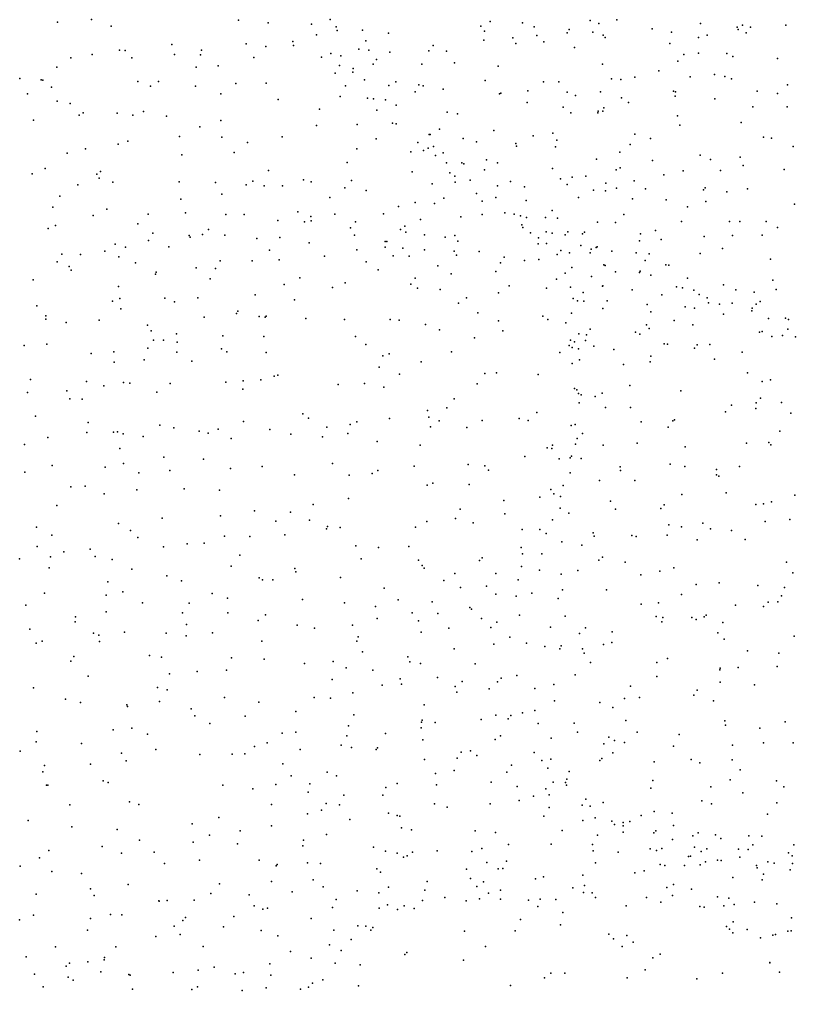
# Model space of a CAD drawing. Header units: metres. Extents: x -24.3 to 24.3, y -27.7 to 27.7.
# Drawn here: x 7.737 to 10.5, y -3.447 to 0.01 of the extents above; entities that cross this region are included whole.
import ezdxf

# ---------------------------------------------------------------- set-up
doc = ezdxf.new("R2010")
doc.units = ezdxf.units.M

msp = doc.modelspace()

# ---------------------------------------------------------------- linework, layer by layer
for p in [(7.8731, 0.0009, 22.6561), (7.994, 0.0104, 18.0325), (8.517, 0.008, 22.2075), (8.8431, 0.0096, 21.9696), (9.4131, 0.0027, 13.4886), (9.7681, 0.0071, -1.7064), (9.8632, 0.0094, 18.6298), (8.0644, -0.0134, -9.4105), (8.6229, -0.0019, 0.0938), (8.7763, -0.0062, 22.7555), (8.8643, -0.0157, 22.4755), (8.8685, -0.029, 23.2093), (8.9579, -0.0281, 18.1287), (9.3799, -0.0138, 23.8311), (9.3926, -0.0317, 13.7706), (9.5283, -0.0019, 14.3859), (9.5694, -0.0156, 23.9094), (9.6944, -0.0256, 12.7608), (9.7989, -0.0044, 0.4767), (9.9893, -0.0234, 12.1248), (10.1618, -0.0036, 19.1424), (10.2914, -0.0168, 18.7348), (10.2948, -0.0254, 19.3419), (10.3104, -0.0099, 19.2196), (10.3392, -0.0176, 18.89), (10.4653, -0.0096, 19.4775), (8.7099, -0.0682, -3.677), (8.7946, -0.0442, 22.8752), (8.97, -0.0656, 22.3489), (9.0509, -0.0387, 18.2231), (9.3898, -0.064, 18.6235), (9.4929, -0.0552, 13.2898), (9.5788, -0.0466, 13.0438), (9.6036, -0.0691, -2.1285), (9.6873, -0.0377, 23.9532), (9.7783, -0.0351, 18.7398), (9.8147, -0.0457, 12.535), (9.8222, -0.0539, 23.9697), (10.0578, -0.0346, 18.7139), (10.1546, -0.0542, 18.9433), (10.1853, -0.0458, 18.8106), (10.3232, -0.0375, 23.9831), (8.0934, -0.0995, 18.5533), (8.1135, -0.1007, 18.0777), (8.2792, -0.0789, 22.4215), (8.3854, -0.0992, 0.0174), (8.5439, -0.0767, 17.9864), (8.6148, -0.0865, 21.986), (8.7124, -0.0819, 18.0188), (8.9456, -0.0959, 23.3114), (8.9805, -0.0989, 21.9994), (9.195, -0.1009, 23.6648), (9.2095, -0.0829, 18.9876), (9.2575, -0.1031, -20.6984), (9.504, -0.0752, 18.7247), (9.7133, -0.0897, 18.8239), (10.0521, -0.0753, 18.8456), (7.9207, -0.1266, 18.1642), (7.9968, -0.1149, 22.5982), (8.1371, -0.1262, 22.5186), (8.2894, -0.1147, -4.1362), (8.3813, -0.1154, 22.3069), (8.5711, -0.125, 18.8049), (8.8124, -0.1234, 21.8816), (8.8459, -0.1105, 22.984), (8.8814, -0.1187, 18.1028), (9.0083, -0.132, 23.4076), (9.0551, -0.1061, 22.11), (10.1019, -0.115, 19.1753), (10.1538, -0.1099, 19.2844), (10.2549, -0.1113, 19.441), (10.2762, -0.1219, 11.6884), (10.4356, -0.1284, 0.7504), (7.8702, -0.16, -21.3942), (8.3658, -0.1593, 18.7142), (8.4451, -0.1547, 18.0232), (8.8769, -0.1535, 22.8538), (8.9248, -0.1641, 22.6068), (8.9968, -0.1484, 18.2286), (9.1691, -0.1485, -3.0142), (9.2862, -0.1436, 23.7426), (9.4406, -0.1558, 14.0115), (9.8119, -0.1488, 18.9176), (10.0125, -0.1724, 19.2027), (10.0803, -0.1386, -20.1228), (7.7387, -0.1998, -10.7936), (7.8152, -0.2045, -9.681), (7.8203, -0.206, -10.4601), (8.8613, -0.1807, 0.127), (8.9242, -0.1769, 23.1216), (8.9652, -0.2052, 18.9688), (9.3949, -0.2065, 18.6737), (9.8443, -0.2006, 14.6856), (9.8777, -0.203, 19.0057), (9.9271, -0.1951, 23.9615), (10.124, -0.1944, 12.1139), (10.2116, -0.1856, 11.911), (10.2479, -0.1924, 23.9737), (10.2719, -0.2015, 0.6232), (7.8519, -0.2312, 22.575), (8.1588, -0.2101, -21.2588), (8.2043, -0.2268, 18.1789), (8.2319, -0.2104, 22.393), (8.3635, -0.2278, 22.2425), (8.508, -0.2183, -21.088), (8.6158, -0.216, 18.0656), (8.8978, -0.2255, 21.8405), (9.0516, -0.2243, 22.4746), (9.0771, -0.2119, 18.3385), (9.1585, -0.223, 22.1281), (9.1744, -0.2263, 18.459), (9.2459, -0.2384, 23.6705), (9.6021, -0.2123, 23.9236), (9.6566, -0.2121, -20.3003), (10.4708, -0.2228, 19.2299), (7.7659, -0.254, 18.3068), (8.4541, -0.2543, 22.1061), (8.6586, -0.2753, 21.8426), (8.8794, -0.2644, 18.2189), (8.9764, -0.2695, 22.777), (8.9974, -0.2725, 23.1054), (9.0402, -0.2764, 22.6242), (9.1453, -0.248, 22.3516), (9.4459, -0.2546, 19.1085), (9.4511, -0.2516, 23.848), (9.5472, -0.2433, 14.3755), (9.6865, -0.249, 13.1445), (9.7168, -0.2608, 18.9235), (9.8056, -0.2474, -1.8942), (9.8802, -0.2686, 12.76), (10.0656, -0.2451, 19.3238), (10.0711, -0.2633, 12.3408), (10.0724, -0.2476, 0.4941), (10.2124, -0.2724, 19.4987), (10.3635, -0.2451, 24.002), (10.4353, -0.2539, 11.5943), (7.8712, -0.2803, -4.1494), (7.9176, -0.2886, 18.3451), (8.8054, -0.309, 21.7881), (9.0778, -0.2947, 23.341), (9.5443, -0.2851, 18.798), (9.6726, -0.3021, 13.3891), (9.8176, -0.3044, 23.9367), (9.9046, -0.2858, 19.1292), (10.3475, -0.3012, 19.5566), (10.4702, -0.3011, 19.5916), (7.9494, -0.3308, 18.6946), (7.9641, -0.3219, 22.4754), (8.0858, -0.3233, 18.3457), (8.1409, -0.3305, 0.0176), (8.179, -0.317, 22.3733), (8.2607, -0.3336, 22.2798), (9.0089, -0.3122, 22.9396), (9.2594, -0.3195, 22.1291), (9.2964, -0.3255, 0.1923), (9.7001, -0.322, 23.9171), (9.7962, -0.3221, 0.3098), (9.7971, -0.3168, 19.0382), (9.8142, -0.3161, 12.98), (10.079, -0.3323, 23.9488), (7.7877, -0.3483, 22.5115), (8.3795, -0.3723, 18.2773), (8.4543, -0.3489, 0.0415), (8.7943, -0.3676, 18.2582), (8.9393, -0.3637, 18.3493), (9.0654, -0.3594, 18.4175), (9.0782, -0.3618, 23.0722), (10.0876, -0.366, 19.4418), (10.3056, -0.3566, 23.9907), (8.3065, -0.4067, -3.7069), (8.4582, -0.4093, 21.9888), (8.6726, -0.4077, 18.2671), (9.1953, -0.3994, 22.5967), (9.1997, -0.3997, 23.488), (9.2322, -0.3804, 22.4601), (9.317, -0.4135, 23.639), (9.4255, -0.3847, 18.7193), (9.5655, -0.4042, 14.0351), (9.6361, -0.3941, 13.782), (9.9275, -0.3976, -19.8892), (9.9838, -0.4134, 19.3469), (10.3853, -0.4094, 0.6032), (10.4137, -0.4124, 19.6012), (8.0885, -0.4338, 22.3346), (8.1227, -0.4229, 18.4509), (8.5489, -0.4284, 18.3066), (9.0074, -0.4153, 0.123), (9.1553, -0.4279, 23.2758), (9.1925, -0.4479, 22.7885), (9.211, -0.4415, 21.9468), (9.3645, -0.4251, 22.2821), (9.5045, -0.431, 23.7795), (9.5063, -0.4411, 18.7883), (9.645, -0.4435, -20.0159), (9.6496, -0.4198, 18.9078), (9.9113, -0.4344, 14.879), (10.4908, -0.4418, 19.2994), (7.9077, -0.4663, 18.55), (7.973, -0.4502, 22.371), (8.3152, -0.4716, 22.0834), (8.5014, -0.4639, 18.8998), (8.9384, -0.4498, 21.7502), (9.1308, -0.4606, 21.8434), (9.175, -0.4566, 23.1226), (9.2185, -0.4746, 23.3713), (9.2452, -0.4642, 18.5607), (9.8737, -0.4626, 19.1918), (10.1603, -0.4731, 19.5672), (10.303, -0.4796, 12.218), (8.9036, -0.4988, -3.1694), (9.2571, -0.5005, -20.2296), (9.3121, -0.5001, 22.6767), (9.3193, -0.5037, 23.5163), (9.3993, -0.4893, 22.4684), (9.4388, -0.5004, 0.1842), (9.7915, -0.4877, 19.2084), (9.8757, -0.5179, 23.8415), (9.9907, -0.4922, 12.8895), (10.1967, -0.4878, 23.9462), (10.3128, -0.5102, 23.9662), (7.7824, -0.5392, 22.3919), (7.8294, -0.5198, -0.0013), (8.0124, -0.5409, -3.712), (8.0265, -0.5314, -21.0263), (8.6233, -0.5279, 0.0574), (9.1353, -0.5322, 18.514), (9.269, -0.5364, 23.2707), (9.2872, -0.5481, 22.9337), (9.3928, -0.5252, 22.5885), (9.634, -0.52, 23.7594), (9.705, -0.5511, 14.6312), (9.7531, -0.5473, 23.7834), (9.8615, -0.5249, 13.2832), (10.0304, -0.5435, 0.3178), (10.0994, -0.529, -1.7782), (10.2325, -0.5273, -19.6033), (10.4585, -0.5244, 19.6143), (7.9451, -0.5783, 22.3129), (8.021, -0.5549, 18.6229), (8.0695, -0.5695, 0.0295), (8.3058, -0.5673, 18.5338), (8.4357, -0.5704, 18.4927), (8.5446, -0.579, 21.8091), (8.5684, -0.5657, -3.4119), (8.6088, -0.582, 18.4311), (8.6742, -0.5823, 19.0282), (8.7479, -0.5603, 21.6945), (8.776, -0.5675, 18.4048), (8.9196, -0.5634, 19.0839), (9.2066, -0.5751, 19.1449), (9.2879, -0.569, 23.1332), (9.3412, -0.5622, -2.6888), (9.4387, -0.5823, 23.5694), (9.4852, -0.5671, 18.7663), (9.5352, -0.5852, 23.6605), (9.6633, -0.5576, 18.9673), (9.6872, -0.5779, 13.9618), (9.8239, -0.5724, 0.2395), (9.9251, -0.5644, -19.5676), (7.881, -0.6188, 18.6923), (8.4581, -0.612, 21.8866), (8.8949, -0.5895, 21.6735), (8.9709, -0.5992, 18.4405), (9.3639, -0.6098, 23.3017), (9.7806, -0.5973, 19.1333), (9.8232, -0.6004, 13.5537), (9.8623, -0.591, 19.26), (9.9661, -0.5933, 19.4687), (10.1717, -0.5963, 15.0667), (10.1777, -0.5896, 19.6178), (10.2545, -0.604, 12.537), (10.3281, -0.593, 19.2944), (8.3122, -0.6292, 22.0236), (8.8422, -0.6231, -20.415), (9.086, -0.6555, 18.4798), (9.1462, -0.6418, 21.8184), (9.2143, -0.6455, 0.1158), (9.2474, -0.6255, 21.9463), (9.3844, -0.6367, 23.1759), (9.4331, -0.6232, 22.8034), (9.5412, -0.634, 22.6584), (9.727, -0.6239, 23.689), (9.9197, -0.6282, 23.7774), (10.0392, -0.6325, 19.5642), (10.1808, -0.6382, 12.7495), (10.4961, -0.6468, 12.1758), (7.8567, -0.6584, 22.3422), (7.9999, -0.6881, 18.7136), (8.0481, -0.6646, 22.241), (8.1953, -0.6833, 22.107), (8.3286, -0.678, 18.5804), (8.4721, -0.6839, -16.7404), (8.5367, -0.6843, 18.5002), (8.728, -0.6744, -16.9624), (8.8593, -0.6833, -17.4652), (9.0328, -0.682, 21.7036), (9.3837, -0.6838, 22.1881), (9.4654, -0.6781, 23.0565), (9.4984, -0.6826, -19.5929), (9.5207, -0.6885, 23.4199), (9.6335, -0.6695, 18.9091), (9.8889, -0.6845, 14.9763), (10.1145, -0.6574, 23.8531), (7.8654, -0.7238, 18.7636), (8.1592, -0.7178, 19.0413), (8.6567, -0.7051, -16.4175), (8.7519, -0.7097, 0.0741), (8.774, -0.6918, 21.6408), (8.7753, -0.7062, 18.4358), (8.9331, -0.7107, 21.6453), (9.1652, -0.7014, -19.8981), (9.3089, -0.6921, 22.061), (9.5255, -0.7212, 18.7471), (9.5415, -0.6947, 22.8793), (9.6099, -0.6943, 22.7494), (9.6523, -0.6972, 23.5284), (9.795, -0.7115, 23.6165), (9.8592, -0.7131, 19.3687), (10.0932, -0.7092, 13.0556), (10.264, -0.7089, 23.8755), (10.3015, -0.7086, -14.7635), (10.395, -0.7086, -19.2142), (7.8394, -0.7339, 19.0659), (8.2122, -0.7505, 18.6894), (8.3415, -0.7595, -20.6471), (8.3892, -0.7552, 0.0829), (8.4107, -0.738, -15.9221), (8.4681, -0.758, 18.5698), (8.9161, -0.7312, -16.2594), (8.9295, -0.7573, -18.148), (9.0938, -0.7372, -16.6568), (9.1087, -0.7262, -17.1177), (9.1124, -0.7475, 21.7742), (9.1795, -0.7564, 21.8805), (9.2867, -0.7588, -17.8194), (9.5287, -0.7303, 23.2405), (9.5558, -0.7491, 22.4285), (9.6123, -0.7456, 23.0941), (9.6335, -0.7511, 22.5212), (9.6796, -0.7566, 0.1748), (9.6886, -0.746, 22.8683), (9.7416, -0.7532, 22.699), (9.7484, -0.7476, 19.1553), (9.9483, -0.7535, -2.0294), (10.0006, -0.7412, 23.6926), (10.2755, -0.7589, 19.6512), (10.3809, -0.7572, 15.2244), (10.4354, -0.73, 19.6044), (8.0782, -0.7895, -16.1147), (8.1969, -0.7771, -17.0458), (8.3451, -0.7651, -3.3519), (8.5821, -0.7702, -17.9612), (8.6647, -0.7662, 21.699), (8.7686, -0.7849, -15.4328), (9.0388, -0.7801, -15.6138), (9.0445, -0.78, 19.1469), (9.2528, -0.7643, -18.1331), (9.2973, -0.7797, 19.1782), (9.584, -0.7891, -2.3869), (9.5844, -0.7678, -19.2527), (9.6133, -0.7875, 18.8385), (9.7357, -0.7943, 23.0572), (9.9443, -0.7774, -15.1078), (10.0217, -0.7727, 19.2728), (10.1741, -0.7625, 23.7895), (7.8879, -0.825, -3.3969), (7.9543, -0.8268, -16.5734), (8.0417, -0.8149, 22.2112), (8.1152, -0.8006, -15.8055), (8.2693, -0.7997, -17.5951), (8.6276, -0.8106, 18.4803), (8.9376, -0.81, 18.4015), (9.0395, -0.8009, -15.3104), (9.1019, -0.8035, -18.4758), (9.179, -0.8103, 18.4552), (9.2851, -0.8147, -18.8837), (9.2926, -0.8295, 22.0767), (9.3732, -0.8155, 22.2009), (9.6516, -0.8263, -17.9712), (9.6646, -0.812, 19.2281), (9.6945, -0.821, 14.3997), (9.7683, -0.8206, 23.2057), (9.7718, -0.808, 23.3669), (9.7901, -0.802, 19.2592), (9.793, -0.7996, 22.9339), (9.8456, -0.8143, 19.4564), (9.9325, -0.8203, 23.5071), (9.9783, -0.8245, 19.65), (10.1603, -0.8226, 19.6842), (10.24, -0.8056, 12.9216), (7.8718, -0.8523, -20.7446), (8.0916, -0.8347, -17.3362), (8.1505, -0.8565, -15.2951), (8.4514, -0.8491, 21.8515), (8.5657, -0.8493, 21.7558), (8.6617, -0.845, -15.0839), (8.8228, -0.833, 21.6157), (8.9714, -0.8528, -15.012), (9.0675, -0.831, -19.6396), (9.1247, -0.8321, -19.2612), (9.4497, -0.8557, -16.2337), (9.4628, -0.8357, -15.3533), (9.5353, -0.8479, 18.694), (9.5856, -0.8449, -17.4305), (9.817, -0.8628, -18.2914), (9.9648, -0.8475, 15.1589), (10.0384, -0.8637, -18.6466), (10.4104, -0.843, 23.8452), (7.9141, -0.8695, 22.2958), (7.9211, -0.8821, 18.8739), (8.2217, -0.8969, -17.9446), (8.2246, -0.8891, 22.0448), (8.366, -0.874, 19.1542), (8.4351, -0.8769, 18.5911), (9.0136, -0.8816, 21.7015), (9.2264, -0.8673, -2.7256), (9.2744, -0.8956, 18.4462), (9.4324, -0.887, 0.0999), (9.6792, -0.8926, 22.4919), (9.7036, -0.8727, 19.1249), (9.8217, -0.8659, -15.4152), (9.8589, -0.8881, 13.8934), (9.944, -0.8912, 23.1841), (9.9467, -0.8855, 23.3551), (10.049, -0.865, 23.547), (7.7867, -0.9162, 19.2089), (8.4163, -0.9127, -18.2866), (8.7357, -0.9096, -18.7521), (8.8964, -0.9278, 18.3817), (9.1308, -0.9327, 0.0348), (9.1463, -0.9108, 18.3995), (9.6492, -0.9148, -17.1101), (9.7737, -0.9046, 22.5727), (9.9847, -0.9003, 22.7827), (10.115, -0.9105, 13.2869), (10.4188, -0.9181, 19.627), (8.0898, -0.9407, 22.169), (8.6791, -0.9338, 21.6959), (8.8516, -0.9443, 19.1444), (9.1544, -0.9465, 21.9022), (9.2346, -0.9514, 22.0253), (9.4423, -0.9627, 18.5491), (9.4806, -0.9382, 22.3398), (9.6133, -0.9461, 18.7651), (9.6987, -0.9426, -16.0209), (9.7436, -0.962, 19.3244), (9.8127, -0.9388, 14.144), (9.8133, -0.9379, 19.4885), (9.9183, -0.9522, 22.6398), (10.0755, -0.9423, 23.261), (10.0969, -0.9456, 22.9236), (10.1371, -0.9541, 19.6921), (10.2432, -0.9349, 23.6389), (10.2866, -0.9523, 0.3581), (10.3518, -0.9605, -15.5699), (10.4311, -0.9518, 12.7836), (8.0684, -0.9932, 0.1238), (8.0947, -0.9836, 18.8653), (8.2545, -0.9823, 18.7394), (8.2888, -0.9953, 21.9822), (8.3727, -0.9804, -15.0804), (8.5758, -0.9703, -20.0195), (8.7161, -0.9884, 18.4145), (9.2998, -0.9994, -14.8716), (9.3283, -0.9806, 22.1562), (9.7078, -0.9835, 19.0594), (9.7235, -0.9921, 19.2081), (9.7466, -0.9933, -16.3487), (9.8295, -0.991, 15.0101), (10.0239, -0.9697, 13.5061), (10.1562, -0.9691, -18.3574), (10.1847, -0.9808, 22.74), (10.1902, -0.9986, 23.381), (10.2734, -0.9996, 15.3467), (10.3733, -0.9938, -1.74), (7.7991, -1.0088, -17.0791), (8.098, -1.0197, -20.3549), (8.5103, -1.0362, 18.5218), (8.5147, -1.0279, 0.0874), (9.3689, -1.0338, 18.4523), (9.7017, -1.0354, 14.5851), (9.8132, -1.019, 22.5353), (9.9717, -1.0051, -17.8644), (9.9847, -1.0312, 19.6736), (10.107, -1.0134, 0.2504), (10.1396, -1.0179, -15.8296), (10.229, -1.0032, 23.0625), (10.3445, -1.0277, 22.8305), (10.3455, -1.0176, 23.601), (10.3591, -1.0032, 19.3315), (7.831, -1.0451, 22.3514), (7.8314, -1.0566, -17.4783), (7.9038, -1.0683, 19.0713), (8.0211, -1.0604, 22.2223), (8.3944, -1.0497, 21.8874), (8.5906, -1.0473, -19.6843), (8.6114, -1.0502, 18.4486), (8.6152, -1.0462, 21.7235), (8.7562, -1.0548, -2.9154), (8.8943, -1.0581, 18.3535), (9.0574, -1.0575, 21.7929), (9.0885, -1.0599, 18.3519), (9.4418, -1.0629, 22.2877), (9.6, -1.0456, 18.6987), (9.6176, -1.0581, 22.4097), (9.6816, -1.07, 18.8495), (10.068, -1.0618, 22.6413), (10.2427, -1.039, 23.2725), (10.4029, -1.0549, 22.9787), (10.464, -1.0527, 22.742), (10.4744, -1.0578, 23.5961), (8.1934, -1.0779, 18.8218), (8.2065, -1.0985, -18.5884), (9.183, -1.0761, 21.9873), (9.2318, -1.0943, 19.2041), (9.4578, -1.0987, 19.2326), (9.7681, -1.093, 0.1127), (9.9305, -1.1028, 22.5728), (9.9691, -1.0776, 13.7707), (9.9783, -1.0896, -17.5307), (10.1337, -1.0773, 19.6959), (10.3712, -1.1037, 23.2517), (10.3803, -1.1003, -14.8223), (10.4715, -1.0925, 23.0807), (8.2146, -1.1312, -20.0944), (8.2496, -1.1312, 0.1343), (8.2966, -1.109, 18.7048), (8.2987, -1.1385, 19.2665), (8.461, -1.1165, -19.1055), (8.6074, -1.118, 19.2298), (8.933, -1.1187, 21.7364), (9.3567, -1.1233, 22.1848), (9.6984, -1.1312, 19.2672), (9.7128, -1.1371, -2.2806), (9.7278, -1.1089, 19.186), (9.7523, -1.133, 14.3594), (9.7558, -1.1129, 22.4752), (9.9449, -1.1104, -16.7121), (10.4156, -1.1183, 19.6432), (10.4531, -1.1147, 13.0062), (10.4996, -1.1192, 23.4105), (7.7547, -1.1504, 19.2976), (7.8354, -1.1464, 19.3464), (8.0736, -1.1728, 18.9942), (8.1945, -1.16, -15.2445), (8.298, -1.1742, -19.7378), (8.4567, -1.162, 21.8289), (8.4754, -1.1727, 18.5334), (8.6151, -1.1755, -15.0853), (8.9705, -1.1471, 18.3302), (9.2756, -1.1733, 18.3677), (9.6943, -1.1501, -14.9822), (9.7043, -1.1582, 14.802), (9.7274, -1.162, 19.3089), (9.782, -1.153, 19.5181), (9.8524, -1.1646, 14.1557), (10.032, -1.1443, 19.6838), (10.0444, -1.1464, 19.3032), (10.1403, -1.1602, -16.2214), (10.1494, -1.1488, 22.6147), (10.1949, -1.1467, 13.4582), (10.3094, -1.1738, 22.6129), (7.9931, -1.1793, 19.1333), (8.0744, -1.2102, 19.3289), (8.1812, -1.2014, 22.0745), (8.3505, -1.2059, 21.9151), (9.0309, -1.1875, 21.8218), (9.0538, -1.1808, -2.7674), (9.1677, -1.2092, 21.9813), (9.6611, -1.176, 18.755), (9.7303, -1.2021, 19.022), (9.9827, -1.2085, 15.333), (9.9845, -1.1891, 0.1666), (10.2114, -1.199, 15.4546), (9.0171, -1.2279, -15.1092), (9.7051, -1.215, 22.4251), (9.8874, -1.2185, 19.6578), (7.7771, -1.2722, -15.5104), (7.9761, -1.279, 19.2351), (8.5334, -1.2764, 18.4785), (8.5969, -1.2732, 0.0625), (8.6438, -1.2594, 18.4033), (8.6571, -1.2564, 21.7643), (9.0897, -1.2522, 18.3199), (9.3937, -1.2508, -15.1059), (9.4348, -1.2478, 22.2533), (9.5831, -1.2541, 18.5964), (10.3289, -1.2475, 0.3485), (10.3812, -1.2787, 13.2008), (10.4103, -1.2731, 22.5397), (7.9056, -1.3117, 19.3512), (8.0383, -1.2938, 19.1188), (8.1082, -1.2825, -19.4603), (8.13, -1.2844, 18.9737), (8.2739, -1.2858, 18.727), (8.4715, -1.2813, 21.8387), (8.5324, -1.3055, 19.3138), (8.8722, -1.2898, 21.7825), (8.9652, -1.2861, 18.3303), (9.0337, -1.2985, 21.867), (9.3663, -1.2874, 18.4043), (9.713, -1.3037, 19.4177), (9.7214, -1.3079, 14.5661), (9.91, -1.2935, 22.474), (10.0907, -1.3118, 13.732), (7.7658, -1.3181, -20.0886), (7.9167, -1.3405, 22.2406), (7.9607, -1.3419, -19.1603), (8.2263, -1.3172, 22.0059), (9.2848, -1.3405, 22.0899), (9.7273, -1.3215, 19.2376), (9.7364, -1.3259, 19.1126), (9.786, -1.3323, 22.4316), (9.8108, -1.3206, 15.1154), (10.3746, -1.3383, -16.8003), (9.1899, -1.3817, 21.9833), (9.2582, -1.3724, 19.2608), (9.7293, -1.3551, 18.9478), (9.8235, -1.3714, 19.5955), (9.9123, -1.3717, 14.0679), (10.2713, -1.3631, 22.5063), (10.3576, -1.3748, -17.1536), (10.3588, -1.3553, -15.1066), (10.4492, -1.3541, 19.6873), (7.7943, -1.4028, -18.9129), (8.7456, -1.3938, 21.8111), (8.7665, -1.4093, 18.3652), (9.0549, -1.4111, 18.3176), (9.1946, -1.4057, -2.6316), (9.3839, -1.4171, 22.1534), (9.5156, -1.4109, 18.4993), (9.5477, -1.4175, -0.0024), (9.5792, -1.3897, 22.2921), (10.0683, -1.4151, -15.2392), (10.25, -1.3871, 19.7263), (10.4831, -1.3914, 15.6613), (7.9816, -1.4252, 19.322), (8.2369, -1.4345, 21.9871), (8.2867, -1.4439, 18.7214), (8.445, -1.4488, -15.3574), (8.5348, -1.4214, 21.8367), (8.628, -1.4495, 18.4231), (8.8315, -1.4417, -2.7443), (8.9149, -1.4321, 21.8784), (8.9383, -1.4225, 19.2906), (9.2005, -1.4406, 18.3412), (9.2307, -1.4192, -0.0163), (9.3302, -1.4421, 18.3993), (9.7012, -1.4351, 22.3539), (9.7149, -1.4313, 19.3315), (9.9505, -1.4224, 15.4069), (10.0467, -1.4409, -2.1212), (10.0624, -1.4193, 19.6877), (7.8387, -1.4782, 22.2128), (7.9772, -1.4602, 22.1624), (8.0718, -1.4588, -15.5139), (8.0864, -1.4578, 19.0943), (8.1062, -1.4655, 0.2329), (8.1783, -1.475, -2.7942), (8.3773, -1.4557, 18.6336), (8.4091, -1.4625, 21.8834), (8.4915, -1.4822, -2.7946), (8.7029, -1.4658, 19.3129), (8.8154, -1.4754, -15.3625), (8.9058, -1.464, 18.3417), (9.7221, -1.4814, 19.221), (9.7417, -1.4645, 19.2416), (10.4431, -1.4554, 22.4959), (7.756, -1.5034, 19.5396), (8.0948, -1.5175, 22.0358), (9.01, -1.493, 21.945), (9.1637, -1.5055, 21.9885), (9.6156, -1.5146, 18.684), (9.6326, -1.517, 22.2716), (9.6341, -1.506, -2.3819), (9.7167, -1.5024, -15.3971), (9.8153, -1.5059, 0.046), (9.9355, -1.4983, 22.4402), (10.1069, -1.5119, 15.6386), (10.3253, -1.4982, 19.7522), (10.4049, -1.4964, 13.2741), (10.4112, -1.5039, 0.3658), (8.2514, -1.5484, 18.8245), (8.3926, -1.5552, 19.3654), (9.5363, -1.5462, 19.2219), (9.6583, -1.5544, 18.8302), (9.6974, -1.5501, 15.263), (9.7027, -1.5451, 18.9787), (9.7363, -1.5531, 14.6008), (7.854, -1.5781, 19.5079), (8.042, -1.5843, 19.2533), (8.1076, -1.5711, 19.4659), (8.4888, -1.5886, 18.5759), (8.6009, -1.5819, 21.9328), (8.8521, -1.5702, 21.9527), (9.1422, -1.5801, 18.3535), (9.3346, -1.5743, 22.0754), (9.394, -1.5786, -15.4563), (9.8752, -1.5822, 19.6537), (10.0531, -1.5737, 13.8978), (10.1055, -1.5811, 22.4932), (10.3001, -1.5816, 15.7444), (7.757, -1.6019, 22.1745), (8.1627, -1.6039, 19.0004), (8.2729, -1.596, 21.9707), (8.7161, -1.611, 21.9386), (8.9107, -1.6124, 0.0074), (8.9931, -1.6066, 21.9808), (9.0124, -1.5957, 18.3566), (9.4072, -1.5945, 18.511), (9.6979, -1.604, 19.1133), (9.8761, -1.5953, 15.5317), (10.2177, -1.6107, 22.561), (10.218, -1.5924, 13.6186), (10.226, -1.6164, 0.2492), (7.9204, -1.6535, 19.5531), (7.9718, -1.6513, 19.4134), (9.1885, -1.6484, 19.2797), (9.2091, -1.6405, 22.0081), (9.3379, -1.646, -0.0441), (9.6721, -1.6496, 19.4611), (9.8017, -1.6314, 22.3348), (9.9279, -1.6318, 22.4212), (8.0393, -1.679, 22.0212), (8.1553, -1.664, 21.9856), (8.3231, -1.6615, 18.7652), (8.449, -1.666, 21.9461), (9.5892, -1.6902, 18.76), (9.6292, -1.6632, 15.0811), (9.6387, -1.6785, 18.9227), (9.6627, -1.6881, 19.3066), (10.095, -1.6808, 19.7123), (10.2527, -1.6753, 19.7589), (10.4969, -1.6835, 19.7836), (7.8701, -1.7207, 19.5216), (8.7827, -1.7171, 18.4628), (8.9087, -1.6951, 21.999), (9.4611, -1.7029, 18.6199), (9.8409, -1.7044, 14.2779), (10.0324, -1.7176, 15.7902), (10.3587, -1.7168, 19.7953), (10.3855, -1.7142, -1.9915), (10.4138, -1.7076, -15.6521), (8.4527, -1.7574, 0.128), (8.5734, -1.7392, 18.5802), (8.7027, -1.7439, 0.0201), (9.3061, -1.7334, -2.5268), (9.4648, -1.7499, 22.1041), (9.6618, -1.7293, 19.2151), (9.693, -1.7473, -15.6452), (9.859, -1.7337, 22.3791), (10.0204, -1.7312, 22.532), (7.7976, -1.7973, 22.0094), (8.0901, -1.7838, -15.8605), (8.2454, -1.7654, 21.9606), (8.6496, -1.7762, 22.005), (8.7697, -1.7721, 19.3245), (8.8337, -1.7953, 22.0145), (9.1469, -1.7976, 22.0139), (9.1869, -1.7774, 18.4897), (9.2888, -1.7665, 22.0279), (9.3521, -1.7817, 18.5982), (9.6347, -1.7713, 22.2123), (10.049, -1.7887, 13.9786), (10.0933, -1.7957, -15.7643), (10.1701, -1.783, 22.6374), (10.3915, -1.7769, 0.3377), (10.4789, -1.7706, 22.6983), (7.8528, -1.8265, -16.0803), (8.1332, -1.8089, 21.9344), (8.4673, -1.829, 19.4209), (8.557, -1.8311, 18.6563), (8.6822, -1.825, 18.5762), (8.83, -1.8029, -15.7001), (8.8783, -1.7987, 18.4899), (9.527, -1.8053, 18.8055), (9.59, -1.8059, 19.0415), (9.6121, -1.82, 19.3565), (9.7789, -1.8172, 15.6812), (9.7832, -1.8295, 19.6131), (9.9168, -1.8268, 19.6632), (9.9321, -1.831, 22.5408), (10.0431, -1.8259, 22.6085), (10.1967, -1.8028, 13.7419), (10.2717, -1.8098, 22.6961), (7.8008, -1.8658, 19.6142), (8.1588, -1.8345, 19.1183), (8.2504, -1.8669, 19.0026), (8.334, -1.8565, 21.98), (8.3953, -1.8541, 18.813), (8.9347, -1.8633, -0.0119), (9.1229, -1.8662, 18.5405), (9.6677, -1.85, 19.5077), (9.7391, -1.8617, -0.0322), (10.149, -1.842, 19.7262), (10.3198, -1.841, 15.9638), (7.8955, -1.8853, 0.361), (7.9888, -1.8755, 19.4443), (8.5221, -1.8967, 22.0157), (9.0151, -1.8696, 22.0313), (9.5234, -1.8696, 22.119), (9.5283, -1.8927, 15.3164), (9.5965, -1.8921, 15.5345), (7.7374, -1.9104, 21.9327), (7.8482, -1.9025, 19.6507), (8.0064, -1.9024, 21.9078), (8.068, -1.9121, 19.3428), (8.9536, -1.9105, 18.5709), (9.1582, -1.9149, -15.8549), (9.1708, -1.9336, 19.2846), (9.3752, -1.9159, -0.0662), (9.3847, -1.9068, 18.7385), (9.799, -1.9145, -15.888), (9.812, -1.9039, 22.446), (9.8935, -1.9219, -2.322), (10.4676, -1.9226, 22.7819), (7.8431, -1.9417, 21.8824), (8.1376, -1.9474, 19.5666), (8.2625, -1.9706, 19.0799), (8.4906, -1.9368, 18.806), (8.7175, -1.9446, 18.663), (8.7212, -1.9561, 22.0577), (9.1781, -1.9429, 18.6333), (9.2869, -1.9625, 18.692), (9.4325, -1.9628, 19.2404), (9.5248, -1.9379, 19.173), (9.5886, -1.95, 22.2114), (9.6648, -1.9652, 19.5534), (9.725, -1.9521, 22.3671), (9.9486, -1.9668, 0.0613), (10.0169, -1.9545, 19.6768), (10.0669, -1.9423, 19.2236), (10.4897, -1.9596, -16.7857), (8.0524, -1.9918, -2.4343), (8.3144, -1.9889, 21.9694), (8.5911, -1.9779, 18.7549), (8.6019, -1.9848, 22.0499), (8.6396, -1.9853, 0.0773), (8.8805, -1.9766, 18.6569), (9.2483, -1.9876, 22.0066), (9.512, -1.9847, 19.3163), (10.1462, -2.0012, 19.7076), (10.2272, -1.9951, 22.7848), (10.3658, -2.0047, 19.2376), (7.8266, -2.0327, 19.6555), (8.0462, -2.039, 21.8645), (8.1049, -2.0276, 19.3895), (8.4239, -2.0338, 19.4957), (9.0358, -2.0149, 22.0394), (9.3073, -2.0127, 18.8485), (9.3994, -2.0072, 19.0165), (9.4327, -2.0357, 19.2095), (9.5609, -2.0322, 19.5039), (9.6697, -2.0204, 19.2006), (9.8268, -2.0201, 22.5523), (10.0942, -2.037, 22.7548), (10.4597, -2.0124, 16.1519), (8.1748, -2.0664, 21.8883), (8.3419, -2.0679, 19.0988), (8.4781, -2.0503, -2.5165), (8.7445, -2.0544, 19.3901), (8.8945, -2.0666, 22.0583), (9.085, -2.0564, 18.7736), (9.2062, -2.0632, -0.0554), (9.5054, -2.0436, 22.0973), (9.6547, -2.0514, 15.8095), (9.95, -2.0714, 22.6823), (10.0112, -2.0671, -16.1972), (10.4015, -2.0645, 0.3331), (10.4364, -2.0635, 13.596), (10.4494, -2.0415, 19.8038), (7.7602, -2.0755, 21.7673), (8.0455, -2.0991, 19.5009), (8.3173, -2.1026, -16.2771), (8.4786, -2.1023, 22.0126), (9.0049, -2.0804, 19.3124), (9.1353, -2.1026, -2.6411), (9.2266, -2.105, 18.9737), (9.3408, -2.0838, 22.0225), (9.346, -2.0892, -16.0915), (10.2853, -2.0755, 13.7562), (10.3853, -2.0801, 22.8736), (7.936, -2.1345, 19.6134), (7.9364, -2.1165, 21.7698), (8.5873, -2.1299, 18.955), (8.6137, -2.1093, 22.037), (9.0108, -2.1222, 18.8504), (9.1575, -2.1309, 22.0097), (9.3822, -2.1227, 19.3459), (9.4365, -2.1355, 15.5168), (9.5175, -2.111, 14.8374), (9.6801, -2.1149, 14.5861), (10.0031, -2.1151, 14.1496), (10.0237, -2.1349, 22.7595), (10.0276, -2.1187, 19.6632), (10.1305, -2.1189, 13.9711), (10.1459, -2.1266, -16.5204), (10.1742, -2.1163, 22.8339), (10.1811, -2.1105, 0.1683), (10.2404, -2.1369, 19.7246), (7.7742, -2.1605, 19.7263), (8.0011, -2.1749, -16.6142), (8.1113, -2.1711, 21.8368), (8.2602, -2.175, 19.5545), (8.3314, -2.1445, 0.2296), (8.4249, -2.1735, 19.1393), (8.726, -2.146, 18.9147), (8.7873, -2.1569, 22.0431), (8.923, -2.1458, -0.0232), (9.1675, -2.171, 19.0653), (9.2661, -2.1573, 19.1488), (9.4151, -2.1543, 19.4747), (9.6279, -2.1531, -16.2337), (9.7308, -2.1755, -2.4472), (9.7519, -2.1553, 22.5003), (9.8472, -2.17, 16.1184), (10.2225, -2.174, 19.2147), (7.7969, -2.2103, -2.1973), (7.818, -2.2037, 21.6713), (8.0205, -2.1825, 0.3674), (8.0223, -2.2044, 19.5676), (8.3304, -2.1844, 19.249), (8.6003, -2.2032, 19.0708), (8.9384, -2.203, -16.2959), (8.9431, -2.1876, 22.0358), (9.4823, -2.1896, 19.2335), (9.542, -2.2099, 19.5383), (9.8459, -2.2076, 14.3486), (10.2453, -2.1967, 16.2481), (10.4952, -2.1852, 22.8831), (8.9588, -2.2417, 19.0499), (9.2849, -2.2309, 19.3792), (9.4253, -2.2141, 15.1455), (9.6078, -2.2229, 22.2769), (9.6612, -2.2304, 19.5624), (9.6657, -2.2202, 22.3855), (9.7409, -2.2308, -0.0374), (9.7469, -2.2461, 19.189), (9.8155, -2.2152, 22.583), (10.3288, -2.2373, 19.7578), (10.44, -2.2456, 16.3608), (7.9199, -2.275, 19.6721), (7.9311, -2.2579, 21.6711), (8.2, -2.2538, 19.4408), (8.2429, -2.2597, 21.8637), (8.4927, -2.2629, -16.5035), (8.6079, -2.2678, 19.1898), (8.8542, -2.2753, 19.1361), (9.1197, -2.2586, 19.2433), (9.1267, -2.2767, 21.9869), (9.7696, -2.279, 19.5974), (10.0061, -2.2797, 22.7623), (10.0435, -2.2647, 19.6564), (8.3695, -2.3113, 21.9264), (8.4744, -2.3071, 0.1893), (8.7524, -2.2833, 22.0185), (8.9, -2.2982, 22.0248), (8.9947, -2.3061, 19.2757), (9.1653, -2.2824, 19.2736), (9.3596, -2.2838, 21.9774), (10.2303, -2.3053, 19.7125), (10.2317, -2.2989, 22.8554), (10.2949, -2.2974, -17.0787), (10.434, -2.2934, 22.8895), (7.9826, -2.328, 19.6461), (8.2709, -2.3201, -16.721), (8.8508, -2.3397, 19.2882), (9.0924, -2.3379, -0.06), (9.2255, -2.333, 19.4875), (9.3129, -2.347, -16.5425), (9.4383, -2.3476, 15.9547), (9.4518, -2.3356, 19.5937), (9.5074, -2.3258, 22.0392), (9.7148, -2.323, 22.4611), (10.0055, -2.3288, 16.2891), (10.2313, -2.349, 0.1839), (7.7877, -2.3695, 21.5435), (8.2283, -2.3677, -2.3183), (8.2634, -2.3767, 19.4714), (9.0283, -2.3594, 21.9519), (9.097, -2.356, 19.4123), (9.288, -2.3651, 21.8835), (9.2937, -2.3853, 19.5724), (9.4091, -2.3733, 14.994), (9.5714, -2.3717, 22.1794), (9.6387, -2.3572, 19.6138), (9.9116, -2.3636, -16.8394), (10.1493, -2.3783, 22.8183), (10.3535, -2.3589, 13.7196), (7.9008, -2.4094, 19.705), (8.2357, -2.4185, 21.7761), (8.4674, -2.4041, 21.9213), (8.7865, -2.4034, 0.0683), (8.8444, -2.406, 21.9664), (8.9236, -2.3873, -16.7048), (9.642, -2.4153, 22.3211), (9.8913, -2.4078, -0.0006), (9.9444, -2.4036, 22.6951), (10.1373, -2.3961, 13.9626), (10.2077, -2.4158, 19.1724), (7.955, -2.4216, -17.2103), (8.1199, -2.4305, 21.6895), (8.1216, -2.4358, 19.5775), (8.348, -2.4442, 21.8326), (8.5899, -2.4207, 21.9407), (8.7205, -2.4541, 19.407), (9.1778, -2.4295, 15.5126), (9.5716, -2.4504, -0.0327), (9.8034, -2.4215, 22.5619), (9.8498, -2.44, 19.6376), (8.3621, -2.469, -17.0879), (8.5408, -2.4704, 19.4508), (8.9279, -2.4654, 19.4795), (9.1711, -2.4843, 19.616), (9.3812, -2.4825, 19.228), (9.4331, -2.4667, -16.9723), (9.4767, -2.4795, 16.1342), (9.4865, -2.4678, 21.8628), (9.5281, -2.4588, 21.9818), (9.8958, -2.486, -2.5372), (10.2484, -2.4866, 22.8149), (8.0709, -2.5192, 21.6154), (8.1376, -2.5126, 19.587), (8.415, -2.497, 19.4914), (8.909, -2.5053, 19.3203), (9.1677, -2.5114, 15.2372), (9.1687, -2.4916, 21.8154), (9.2171, -2.4933, 15.9007), (9.5833, -2.4969, 22.1361), (9.712, -2.4956, 19.1849), (10.2507, -2.5028, 16.5331), (10.3727, -2.5128, 19.7981), (10.462, -2.4901, 19.1406), (7.7995, -2.5254, 21.4872), (8.193, -2.5342, 21.6792), (8.672, -2.531, 19.4886), (8.7205, -2.527, -2.5916), (8.903, -2.5409, 21.8596), (9.0407, -2.5321, 21.8211), (9.1725, -2.5551, -2.6919), (9.4306, -2.5536, 21.7561), (9.4497, -2.54, 19.6899), (9.6294, -2.5485, 19.6824), (9.7233, -2.5274, 22.4049), (9.8356, -2.5455, 22.5701), (9.8549, -2.5573, -17.3492), (9.9362, -2.5274, 19.6732), (10.0854, -2.536, 22.7436), (7.7966, -2.5617, 19.7791), (7.9584, -2.5679, 21.5492), (8.2227, -2.5896, 19.5814), (8.5736, -2.5782, -17.3122), (8.6187, -2.5659, 21.8526), (8.7362, -2.5895, 21.8181), (8.8823, -2.5741, 19.5735), (8.9196, -2.5817, -17.2148), (9.0065, -2.5885, 19.641), (9.0117, -2.5832, 15.5042), (9.8173, -2.5686, 19.6861), (9.8912, -2.5643, 14.2233), (10.0655, -2.5769, 19.1192), (10.2757, -2.5737, -17.5725), (10.3857, -2.5653, 22.82), (10.4908, -2.5652, 13.58), (7.7396, -2.5951, 19.7223), (8.1009, -2.6023, 19.6423), (8.38, -2.6066, 19.5613), (8.4949, -2.6055, 0.2344), (8.5393, -2.6039, 19.5332), (9.1791, -2.6245, 21.6502), (9.295, -2.6197, -17.3629), (9.3091, -2.5982, -0.0391), (9.3429, -2.5936, 19.7056), (9.3647, -2.6107, 21.6448), (9.5691, -2.6003, 21.7376), (9.6284, -2.6229, 22.0033), (9.8107, -2.6206, 22.4397), (9.8488, -2.6004, 16.4842), (10.128, -2.6242, 19.7517), (10.2736, -2.6261, 19.7892), (7.8267, -2.6466, 21.5139), (7.9906, -2.6416, 19.6769), (8.1177, -2.6289, -17.5852), (8.6746, -2.6398, 19.3976), (9.4885, -2.6446, 19.7376), (9.5968, -2.6286, 21.8739), (9.618, -2.6551, 16.4463), (9.8025, -2.6287, 0.0132), (9.9969, -2.6327, 19.7417), (10.1587, -2.6369, 22.7487), (10.3024, -2.6616, 0.2273), (7.8203, -2.6684, 0.4916), (8.7044, -2.6825, 19.6138), (8.8324, -2.6693, 21.7017), (8.8656, -2.6833, 19.6652), (9.2186, -2.6741, 21.5415), (9.2846, -2.6644, 16.2046), (9.4721, -2.6692, 21.4923), (9.6853, -2.695, -2.7722), (9.6941, -2.6668, 22.1157), (10.2671, -2.6968, 22.7143), (7.8339, -2.7164, -17.947), (7.838, -2.7155, -1.9764), (8.0355, -2.7008, 0.4525), (8.0537, -2.7062, 21.5598), (8.4617, -2.7155, 19.614), (8.5686, -2.7293, -17.7325), (8.6497, -2.7134, 21.6594), (8.7707, -2.7115, 0.1408), (9.0417, -2.724, 21.512), (9.0821, -2.7096, -17.6573), (9.2212, -2.7143, 19.8215), (9.4162, -2.7048, 19.2031), (9.5089, -2.7209, 21.3841), (9.6107, -2.7285, 21.4669), (9.6371, -2.7049, 21.5855), (9.6813, -2.7069, 21.7452), (9.6848, -2.7155, 21.9333), (9.985, -2.7271, 22.5444), (9.9912, -2.6991, -17.722), (10.1977, -2.7216, 16.7171), (10.4316, -2.7009, 22.7304), (10.4584, -2.7218, 19.8156), (8.7645, -2.7408, 21.6098), (8.8919, -2.7518, 15.8279), (9.031, -2.7512, 19.802), (9.5671, -2.7557, 14.6075), (9.6232, -2.7509, 21.3438), (9.7531, -2.7657, 21.4794), (10.3122, -2.7432, 19.8407), (7.9162, -2.7855, 19.7305), (8.1291, -2.7757, 19.6677), (8.1624, -2.7847, 21.5864), (8.634, -2.7844, 19.687), (8.8291, -2.781, 15.4585), (8.877, -2.7865, 19.7641), (9.2148, -2.783, 21.288), (9.2594, -2.7944, 14.8452), (9.4132, -2.7828, 21.2855), (9.5155, -2.7704, -17.859), (9.6222, -2.7959, 19.8032), (9.7407, -2.7873, 19.7812), (9.7683, -2.7913, 21.8757), (9.8144, -2.7776, 22.2442), (10.1655, -2.7715, 19.8508), (10.2009, -2.7824, 13.9358), (10.4324, -2.7795, 16.8031), (8.4474, -2.831, 19.6792), (8.7628, -2.8183, 19.74), (8.8129, -2.8056, 21.5127), (9.0504, -2.8162, 21.354), (9.0821, -2.8246, -17.9625), (9.0914, -2.8264, 16.2479), (9.6037, -2.8268, 21.2164), (9.7861, -2.8323, 14.3197), (9.9505, -2.8246, 22.3897), (9.996, -2.8101, 19.8446), (10.0607, -2.8153, -2.6983), (10.3994, -2.8187, 22.6009), (7.7686, -2.8414, 21.5127), (7.9234, -2.8641, 19.6512), (8.3521, -2.8539, 19.5032), (8.6339, -2.8606, 21.5334), (8.9134, -2.8385, 21.4093), (9.0972, -2.8676, 21.2154), (9.7426, -2.8422, 21.1961), (9.8452, -2.8445, 22.0333), (9.855, -2.8559, 21.7124), (9.8856, -2.8608, 22.1981), (9.8864, -2.8494, 16.7292), (9.9098, -2.8455, 21.259), (10.0655, -2.8594, 22.4384), (8.085, -2.8733, -18.1657), (8.414, -2.8945, -2.3766), (8.5229, -2.8782, -18.0841), (8.8303, -2.8913, -2.6803), (9.1332, -2.8751, 19.9378), (9.3597, -2.8792, 19.9369), (9.4313, -2.885, 21.1051), (9.6695, -2.878, 19.8895), (9.7944, -2.8939, 19.9158), (9.8857, -2.8829, 21.8347), (9.9949, -2.8854, 21.5848), (10.0019, -2.8791, 21.1558), (10.1341, -2.8959, 21.2639), (10.1533, -2.8859, 19.9502), (10.2141, -2.8931, 22.4607), (10.3328, -2.8962, 13.7939), (10.38, -2.8971, 22.4986), (8.0322, -2.9344, 21.5736), (8.1645, -2.9113, 0.4455), (8.3552, -2.9193, 21.5608), (8.5135, -2.9255, 19.7502), (8.7465, -2.9322, 19.8338), (8.7487, -2.9115, 15.8818), (8.9978, -2.9371, 19.9817), (9.4781, -2.9267, 19.9704), (9.6299, -2.9258, 21.0393), (9.7769, -2.9272, 21.0162), (10.0622, -2.9097, -18.1257), (10.1398, -2.9362, 22.3366), (10.2338, -2.9063, 21.4143), (10.348, -2.9289, 21.3852), (10.4939, -2.9289, 22.4612), (7.8419, -2.9488, 21.5368), (8.1011, -2.9587, 19.7271), (8.2165, -2.9543, 21.5649), (9.0404, -2.951, 0.1141), (9.0817, -2.9576, 20.0676), (9.1045, -2.9725, 16.4569), (9.1175, -2.9673, 14.8583), (9.1364, -2.9545, 21.052), (9.2245, -2.9502, 20.0591), (9.347, -2.9525, 20.9986), (9.3825, -2.942, 0.0041), (9.7793, -2.9502, -2.9265), (9.8684, -2.9551, 20.0069), (9.9826, -2.9432, 21.9904), (10.0051, -2.9481, 19.9857), (10.024, -2.9417, 21.809), (10.1185, -2.9704, 20.9516), (10.1256, -2.9689, 22.1894), (10.1634, -2.9522, 21.6745), (10.1836, -2.943, 16.917), (10.2965, -2.9439, 22.391), (10.3008, -2.9724, 21.156), (10.3306, -2.9454, 21.5671), (10.4745, -2.9567, 21.3529), (10.487, -2.9676, -18.0637), (7.7401, -3.004, 19.8914), (7.8084, -2.975, 0.4955), (8.2536, -2.9944, 19.725), (8.3778, -2.9832, 19.7446), (8.5907, -2.9827, 15.6898), (8.6516, -3.0036, 19.8503), (8.6543, -2.9987, 15.3173), (8.7624, -2.9931, 16.1069), (8.8092, -2.9954, 19.9153), (9.4006, -2.991, 14.711), (9.4709, -2.9863, 20.9377), (9.787, -2.9923, 20.8726), (10.0176, -2.9988, 20.8585), (10.0349, -3.0016, 14.1262), (10.1043, -3.0018, 19.0331), (10.1601, -2.9991, 21.9369), (10.1791, -2.9885, 20.0298), (10.2218, -2.9834, 21.8087), (10.2351, -2.9846, 0.2096), (10.3601, -3.0022, 19.93), (10.4009, -2.9891, 21.2504), (10.424, -2.994, 22.2425), (10.4892, -2.9954, -4.7314), (7.8531, -3.0239, 19.8429), (7.9579, -3.0309, 21.5512), (9.0095, -3.0134, 21.0873), (9.0221, -3.0256, -18.4108), (9.3288, -3.0156, 20.1514), (9.4414, -3.0134, -2.9616), (9.4576, -3.0129, 20.124), (9.7427, -3.0366, 19.0949), (9.928, -3.0282, 20.7584), (9.9611, -3.021, 20.092), (10.3625, -3.0102, 21.8732), (10.3859, -3.0329, 22.0184), (10.4806, -3.0171, -5.0527), (8.1243, -3.0703, 19.7912), (8.4495, -3.0678, 21.49), (8.6339, -3.0586, 21.4026), (8.7833, -3.0528, 0.2269), (9.1889, -3.0595, 20.2254), (9.3422, -3.0478, 20.8429), (9.3656, -3.077, 16.7663), (9.3884, -3.0605, 19.1431), (9.5745, -3.0497, 20.8264), (9.603, -3.043, 20.095), (9.7479, -3.0733, -18.4678), (10.065, -3.0696, 20.172), (10.2767, -3.0452, 21.0065), (10.3806, -3.0533, -4.2929), (7.7966, -3.1043, -1.7897), (7.9903, -3.0847, 19.5879), (8.0033, -3.1087, 19.8314), (8.4185, -3.1023, 15.4727), (8.555, -3.1063, -18.5552), (8.7079, -3.0958, 21.3162), (8.8178, -3.0786, 20.0118), (8.9388, -3.0918, 20.1587), (9.017, -3.0991, 20.9777), (9.0503, -3.0789, 20.2556), (9.1796, -3.09, 20.8363), (9.4071, -3.1003, 20.7083), (9.4497, -3.0894, 20.2553), (9.7073, -3.081, 20.7345), (9.7449, -3.0977, 14.3473), (9.7754, -3.0991, 20.2613), (10.0417, -3.0807, 0.158), (10.0612, -3.1084, 20.3822), (10.1296, -3.0861, 20.7292), (8.233, -3.128, 21.5278), (8.235, -3.1292, 19.4932), (8.2631, -3.1261, 19.8194), (8.3593, -3.1255, 15.6953), (8.5727, -3.1456, -2.466), (8.865, -3.1234, 16.4876), (9.0472, -3.1423, 20.4027), (9.1066, -3.1453, 20.7169), (9.1721, -3.1268, 0.1281), (9.2508, -3.1158, 20.646), (9.3278, -3.1281, 20.4844), (9.3748, -3.1212, 20.3582), (9.4498, -3.1217, 20.5927), (9.5488, -3.1255, 20.4241), (9.5907, -3.1219, 20.5361), (9.6466, -3.1228, 20.3368), (9.7877, -3.1157, 20.4009), (9.8963, -3.1457, -3.1863), (9.969, -3.1155, 20.5299), (10.02, -3.1323, 17.1022), (10.2214, -3.1131, -18.3571), (10.244, -3.1451, 20.7628), (10.2622, -3.1184, -3.7926), (10.2814, -3.1406, -5.4407), (10.3534, -3.1326, 20.9607), (10.4332, -3.1384, 21.0602), (7.7875, -3.1785, 19.9672), (8.0613, -3.177, -1.9979), (8.1024, -3.178, 19.8588), (8.6038, -3.1577, 0.3163), (8.6204, -3.1536, 16.321), (8.851, -3.1515, 21.15), (9.0176, -3.1538, 20.8719), (9.0834, -3.1589, 20.55), (9.1421, -3.1551, 19.1655), (9.5821, -3.1484, 14.5345), (9.6712, -3.1693, 17.0588), (10.1586, -3.1481, -5.1321), (10.1743, -3.1504, 20.5358), (7.7379, -3.196, 21.4448), (7.99, -3.1913, 21.5246), (8.3188, -3.1983, 15.9464), (8.328, -3.1877, 0.4389), (8.5006, -3.1842, 19.9326), (8.7753, -3.1909, 20.1317), (9.5205, -3.1939, -18.6895), (9.6625, -3.2133, 0.0757), (10.2771, -3.2031, 20.2346), (10.4857, -3.1885, 19.9646), (7.9799, -3.2328, 19.9294), (8.2882, -3.2177, 19.8985), (8.3099, -3.2479, 21.4415), (8.4641, -3.2209, 21.398), (8.598, -3.2336, 21.3073), (8.8564, -3.2321, 21.0487), (8.9418, -3.2173, 20.3469), (8.9708, -3.2177, -18.7585), (8.9882, -3.2322, 20.55), (8.9946, -3.223, 20.7556), (9.3214, -3.2361, 16.9237), (9.5021, -3.2351, 19.0509), (9.8355, -3.2469, -4.2934), (10.2543, -3.2188, 13.9318), (10.2649, -3.2283, -3.1666), (10.2762, -3.2422, 20.4587), (10.3269, -3.2302, 20.7332), (10.419, -3.2498, 20.8405), (10.4283, -3.2483, 20.0712), (10.472, -3.2362, 20.9505), (10.4838, -3.2342, 0.3969), (8.2227, -3.2546, -18.8845), (8.657, -3.2524, 20.0923), (8.8411, -3.2841, 20.3232), (8.9179, -3.2653, 20.8565), (9.8517, -3.2633, 18.9864), (9.8991, -3.2517, -3.8309), (9.922, -3.2752, -3.527), (10.3748, -3.2592, 18.9097), (7.8659, -3.2915, 20.0327), (8.0806, -3.2922, 19.971), (8.3911, -3.2905, 19.9892), (8.7017, -3.3077, 21.1726), (8.8827, -3.3047, 20.4403), (9.1086, -3.319, -2.8246), (9.1161, -3.3121, 14.7456), (9.3964, -3.2899, 14.6148), (9.8822, -3.2907, -5.1114), (10.0178, -3.3175, 17.3247), (7.7615, -3.3278, 20.1408), (7.9159, -3.3497, 19.5416), (7.9812, -3.3455, 20.0407), (8.0392, -3.3384, 21.4414), (8.0405, -3.3299, 15.5747), (8.628, -3.3522, 20.1921), (8.7757, -3.3324, 21.0454), (8.8612, -3.3499, 20.6312), (9.3177, -3.3391, -18.9237), (9.9921, -3.3313, -5.542), (10.4082, -3.3478, 20.6248), (10.4083, -3.3486, 20.3681), (7.7905, -3.3885, -1.6817), (7.9033, -3.3604, 21.3774), (8.0272, -3.3811, 15.9719), (8.2845, -3.3834, 21.3587), (8.3735, -3.3749, -2.2027), (8.4309, -3.3637, 21.3238), (8.5047, -3.3874, 20.1539), (8.5353, -3.3825, 0.4087), (8.95, -3.3563, 19.1651), (9.6288, -3.3858, -4.1006), (9.679, -3.3849, 17.3194), (9.9643, -3.3736, 0.2187), (10.2399, -3.385, 17.4653), (10.4428, -3.382, 20.4964), (7.9107, -3.4, 15.7445), (7.9283, -3.4098, 20.1356), (8.1264, -3.3905, 15.1886), (8.132, -3.3926, 21.3874), (8.6324, -3.3927, 14.9037), (8.7799, -3.4211, 20.8534), (8.817, -3.4087, 20.7372), (9.6065, -3.402, -4.8715), (9.8998, -3.4021, -18.9528), (10.1483, -3.4059, 18.8782), (7.8215, -3.4345, 21.283), (8.1402, -3.4428, 16.3367), (8.3514, -3.4439, 20.1577), (8.3716, -3.4345, 14.9861), (8.5303, -3.4474, -19.1504), (8.6156, -3.4376, 19.2623), (8.7378, -3.4422, 20.9709), (8.7667, -3.435, 20.5195), (8.944, -3.4303, 0.3135), (9.4845, -3.4293, 0.1693)]:
    msp.add_point(p)

doc.saveas('drawing.dxf')
